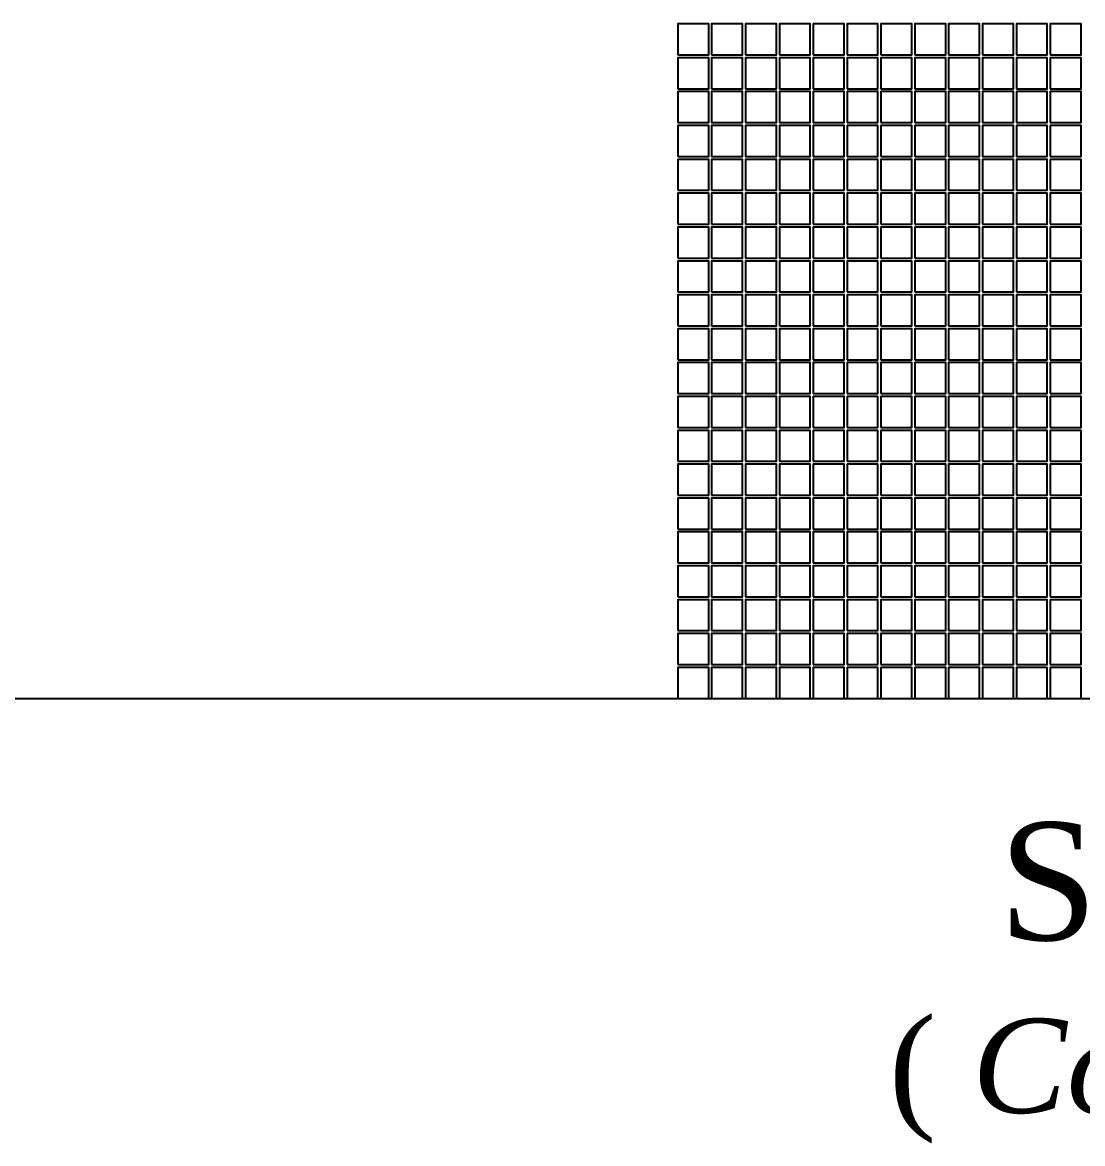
# Model space of a CAD drawing. Header units: millimetres. Extents: x -1 to 120, y 0 to 80.
# Drawn here: x 101.19 to 108.39, y 48.36 to 55.97 of the extents above; entities that cross this region are included whole.
import ezdxf

# ---------------------------------------------------------------- set-up
doc = ezdxf.new("R2010")
doc.units = ezdxf.units.MM
doc.header["$MEASUREMENT"] = 0
doc.layers.add('Index', color=7, linetype='Continuous')
doc.layers.add('Pixel', color=7, linetype='Continuous')
doc.styles.get("Standard").update_dxf_attribs({"font": 'TIMES.TTF'})

msp = doc.modelspace()

# ---------------------------------------------------------------- linework, layer by layer
at = {"color": 5}
msp.add_lwpolyline([(84.48, 51.38), (113.9, 51.38), (113.9, 66.08), (84.48, 66.08)], close=True, dxfattribs=at)
at = {"layer": 'Pixel'}
for points in [[(105.64, 55.75), (105.85, 55.75), (105.85, 55.96), (105.64, 55.96)], [(105.87, 55.75), (106.08, 55.75), (106.08, 55.96), (105.87, 55.96)], [(106.1, 55.75), (106.31, 55.75), (106.31, 55.96), (106.1, 55.96)], [(106.33, 55.75), (106.54, 55.75), (106.54, 55.96), (106.33, 55.96)], [(106.56, 55.75), (106.77, 55.75), (106.77, 55.96), (106.56, 55.96)], [(106.79, 55.75), (107, 55.75), (107, 55.96), (106.79, 55.96)], [(107.02, 55.75), (107.23, 55.75), (107.23, 55.96), (107.02, 55.96)], [(107.25, 55.75), (107.46, 55.75), (107.46, 55.96), (107.25, 55.96)], [(107.48, 55.75), (107.69, 55.75), (107.69, 55.96), (107.48, 55.96)], [(107.71, 55.75), (107.92, 55.75), (107.92, 55.96), (107.71, 55.96)], [(107.94, 55.75), (108.15, 55.75), (108.15, 55.96), (107.94, 55.96)], [(108.17, 55.75), (108.38, 55.75), (108.38, 55.96), (108.17, 55.96)], [(105.64, 55.52), (105.85, 55.52), (105.85, 55.73), (105.64, 55.73)], [(105.87, 55.52), (106.08, 55.52), (106.08, 55.73), (105.87, 55.73)], [(106.1, 55.52), (106.31, 55.52), (106.31, 55.73), (106.1, 55.73)], [(106.33, 55.52), (106.54, 55.52), (106.54, 55.73), (106.33, 55.73)], [(106.56, 55.52), (106.77, 55.52), (106.77, 55.73), (106.56, 55.73)], [(106.79, 55.52), (107, 55.52), (107, 55.73), (106.79, 55.73)], [(107.02, 55.52), (107.23, 55.52), (107.23, 55.73), (107.02, 55.73)], [(107.25, 55.52), (107.46, 55.52), (107.46, 55.73), (107.25, 55.73)], [(107.48, 55.52), (107.69, 55.52), (107.69, 55.73), (107.48, 55.73)], [(107.71, 55.52), (107.92, 55.52), (107.92, 55.73), (107.71, 55.73)], [(107.94, 55.52), (108.15, 55.52), (108.15, 55.73), (107.94, 55.73)], [(108.17, 55.52), (108.38, 55.52), (108.38, 55.73), (108.17, 55.73)], [(105.64, 55.29), (105.85, 55.29), (105.85, 55.5), (105.64, 55.5)], [(105.87, 55.29), (106.08, 55.29), (106.08, 55.5), (105.87, 55.5)], [(106.1, 55.29), (106.31, 55.29), (106.31, 55.5), (106.1, 55.5)], [(106.33, 55.29), (106.54, 55.29), (106.54, 55.5), (106.33, 55.5)], [(106.56, 55.29), (106.77, 55.29), (106.77, 55.5), (106.56, 55.5)], [(106.79, 55.29), (107, 55.29), (107, 55.5), (106.79, 55.5)], [(107.02, 55.29), (107.23, 55.29), (107.23, 55.5), (107.02, 55.5)], [(107.25, 55.29), (107.46, 55.29), (107.46, 55.5), (107.25, 55.5)], [(107.48, 55.29), (107.69, 55.29), (107.69, 55.5), (107.48, 55.5)], [(107.71, 55.29), (107.92, 55.29), (107.92, 55.5), (107.71, 55.5)], [(107.94, 55.29), (108.15, 55.29), (108.15, 55.5), (107.94, 55.5)], [(108.17, 55.29), (108.38, 55.29), (108.38, 55.5), (108.17, 55.5)], [(105.64, 55.06), (105.85, 55.06), (105.85, 55.27), (105.64, 55.27)], [(105.87, 55.06), (106.08, 55.06), (106.08, 55.27), (105.87, 55.27)], [(106.1, 55.06), (106.31, 55.06), (106.31, 55.27), (106.1, 55.27)], [(106.33, 55.06), (106.54, 55.06), (106.54, 55.27), (106.33, 55.27)], [(106.56, 55.06), (106.77, 55.06), (106.77, 55.27), (106.56, 55.27)], [(106.79, 55.06), (107, 55.06), (107, 55.27), (106.79, 55.27)], [(107.02, 55.06), (107.23, 55.06), (107.23, 55.27), (107.02, 55.27)], [(107.25, 55.06), (107.46, 55.06), (107.46, 55.27), (107.25, 55.27)], [(107.48, 55.06), (107.69, 55.06), (107.69, 55.27), (107.48, 55.27)], [(107.71, 55.06), (107.92, 55.06), (107.92, 55.27), (107.71, 55.27)], [(107.94, 55.06), (108.15, 55.06), (108.15, 55.27), (107.94, 55.27)], [(108.17, 55.06), (108.38, 55.06), (108.38, 55.27), (108.17, 55.27)], [(105.64, 54.83), (105.85, 54.83), (105.85, 55.04), (105.64, 55.04)], [(105.87, 54.83), (106.08, 54.83), (106.08, 55.04), (105.87, 55.04)], [(106.1, 54.83), (106.31, 54.83), (106.31, 55.04), (106.1, 55.04)], [(106.33, 54.83), (106.54, 54.83), (106.54, 55.04), (106.33, 55.04)], [(106.56, 54.83), (106.77, 54.83), (106.77, 55.04), (106.56, 55.04)], [(106.79, 54.83), (107, 54.83), (107, 55.04), (106.79, 55.04)], [(107.02, 54.83), (107.23, 54.83), (107.23, 55.04), (107.02, 55.04)], [(107.25, 54.83), (107.46, 54.83), (107.46, 55.04), (107.25, 55.04)], [(107.48, 54.83), (107.69, 54.83), (107.69, 55.04), (107.48, 55.04)], [(107.71, 54.83), (107.92, 54.83), (107.92, 55.04), (107.71, 55.04)], [(107.94, 54.83), (108.15, 54.83), (108.15, 55.04), (107.94, 55.04)], [(108.17, 54.83), (108.38, 54.83), (108.38, 55.04), (108.17, 55.04)], [(105.64, 54.6), (105.85, 54.6), (105.85, 54.81), (105.64, 54.81)], [(105.87, 54.6), (106.08, 54.6), (106.08, 54.81), (105.87, 54.81)], [(106.1, 54.6), (106.31, 54.6), (106.31, 54.81), (106.1, 54.81)], [(106.33, 54.6), (106.54, 54.6), (106.54, 54.81), (106.33, 54.81)], [(106.56, 54.6), (106.77, 54.6), (106.77, 54.81), (106.56, 54.81)], [(106.79, 54.6), (107, 54.6), (107, 54.81), (106.79, 54.81)], [(107.02, 54.6), (107.23, 54.6), (107.23, 54.81), (107.02, 54.81)], [(107.25, 54.6), (107.46, 54.6), (107.46, 54.81), (107.25, 54.81)], [(107.48, 54.6), (107.69, 54.6), (107.69, 54.81), (107.48, 54.81)], [(107.71, 54.6), (107.92, 54.6), (107.92, 54.81), (107.71, 54.81)], [(107.94, 54.6), (108.15, 54.6), (108.15, 54.81), (107.94, 54.81)], [(108.17, 54.6), (108.38, 54.6), (108.38, 54.81), (108.17, 54.81)], [(105.64, 54.37), (105.85, 54.37), (105.85, 54.58), (105.64, 54.58)], [(105.87, 54.37), (106.08, 54.37), (106.08, 54.58), (105.87, 54.58)], [(106.1, 54.37), (106.31, 54.37), (106.31, 54.58), (106.1, 54.58)], [(106.33, 54.37), (106.54, 54.37), (106.54, 54.58), (106.33, 54.58)], [(106.56, 54.37), (106.77, 54.37), (106.77, 54.58), (106.56, 54.58)], [(106.79, 54.37), (107, 54.37), (107, 54.58), (106.79, 54.58)], [(107.02, 54.37), (107.23, 54.37), (107.23, 54.58), (107.02, 54.58)], [(107.25, 54.37), (107.46, 54.37), (107.46, 54.58), (107.25, 54.58)], [(107.48, 54.37), (107.69, 54.37), (107.69, 54.58), (107.48, 54.58)], [(107.71, 54.37), (107.92, 54.37), (107.92, 54.58), (107.71, 54.58)], [(107.94, 54.37), (108.15, 54.37), (108.15, 54.58), (107.94, 54.58)], [(108.17, 54.37), (108.38, 54.37), (108.38, 54.58), (108.17, 54.58)], [(105.64, 54.14), (105.85, 54.14), (105.85, 54.35), (105.64, 54.35)], [(105.87, 54.14), (106.08, 54.14), (106.08, 54.35), (105.87, 54.35)], [(106.1, 54.14), (106.31, 54.14), (106.31, 54.35), (106.1, 54.35)], [(106.33, 54.14), (106.54, 54.14), (106.54, 54.35), (106.33, 54.35)], [(106.56, 54.14), (106.77, 54.14), (106.77, 54.35), (106.56, 54.35)], [(106.79, 54.14), (107, 54.14), (107, 54.35), (106.79, 54.35)], [(107.02, 54.14), (107.23, 54.14), (107.23, 54.35), (107.02, 54.35)], [(107.25, 54.14), (107.46, 54.14), (107.46, 54.35), (107.25, 54.35)], [(107.48, 54.14), (107.69, 54.14), (107.69, 54.35), (107.48, 54.35)], [(107.71, 54.14), (107.92, 54.14), (107.92, 54.35), (107.71, 54.35)], [(107.94, 54.14), (108.15, 54.14), (108.15, 54.35), (107.94, 54.35)], [(108.17, 54.14), (108.38, 54.14), (108.38, 54.35), (108.17, 54.35)], [(105.64, 53.91), (105.85, 53.91), (105.85, 54.12), (105.64, 54.12)], [(105.87, 53.91), (106.08, 53.91), (106.08, 54.12), (105.87, 54.12)], [(106.1, 53.91), (106.31, 53.91), (106.31, 54.12), (106.1, 54.12)], [(106.33, 53.91), (106.54, 53.91), (106.54, 54.12), (106.33, 54.12)], [(106.56, 53.91), (106.77, 53.91), (106.77, 54.12), (106.56, 54.12)], [(106.79, 53.91), (107, 53.91), (107, 54.12), (106.79, 54.12)], [(107.02, 53.91), (107.23, 53.91), (107.23, 54.12), (107.02, 54.12)], [(107.25, 53.91), (107.46, 53.91), (107.46, 54.12), (107.25, 54.12)], [(107.48, 53.91), (107.69, 53.91), (107.69, 54.12), (107.48, 54.12)], [(107.71, 53.91), (107.92, 53.91), (107.92, 54.12), (107.71, 54.12)], [(107.94, 53.91), (108.15, 53.91), (108.15, 54.12), (107.94, 54.12)], [(108.17, 53.91), (108.38, 53.91), (108.38, 54.12), (108.17, 54.12)], [(105.64, 53.68), (105.85, 53.68), (105.85, 53.89), (105.64, 53.89)], [(105.87, 53.68), (106.08, 53.68), (106.08, 53.89), (105.87, 53.89)], [(106.1, 53.68), (106.31, 53.68), (106.31, 53.89), (106.1, 53.89)], [(106.33, 53.68), (106.54, 53.68), (106.54, 53.89), (106.33, 53.89)], [(106.56, 53.68), (106.77, 53.68), (106.77, 53.89), (106.56, 53.89)], [(106.79, 53.68), (107, 53.68), (107, 53.89), (106.79, 53.89)], [(107.02, 53.68), (107.23, 53.68), (107.23, 53.89), (107.02, 53.89)], [(107.25, 53.68), (107.46, 53.68), (107.46, 53.89), (107.25, 53.89)], [(107.48, 53.68), (107.69, 53.68), (107.69, 53.89), (107.48, 53.89)], [(107.71, 53.68), (107.92, 53.68), (107.92, 53.89), (107.71, 53.89)], [(107.94, 53.68), (108.15, 53.68), (108.15, 53.89), (107.94, 53.89)], [(108.17, 53.68), (108.38, 53.68), (108.38, 53.89), (108.17, 53.89)], [(105.64, 53.45), (105.85, 53.45), (105.85, 53.66), (105.64, 53.66)], [(105.87, 53.45), (106.08, 53.45), (106.08, 53.66), (105.87, 53.66)], [(106.1, 53.45), (106.31, 53.45), (106.31, 53.66), (106.1, 53.66)], [(106.33, 53.45), (106.54, 53.45), (106.54, 53.66), (106.33, 53.66)], [(106.56, 53.45), (106.77, 53.45), (106.77, 53.66), (106.56, 53.66)], [(106.79, 53.45), (107, 53.45), (107, 53.66), (106.79, 53.66)], [(107.02, 53.45), (107.23, 53.45), (107.23, 53.66), (107.02, 53.66)], [(107.25, 53.45), (107.46, 53.45), (107.46, 53.66), (107.25, 53.66)], [(107.48, 53.45), (107.69, 53.45), (107.69, 53.66), (107.48, 53.66)], [(107.71, 53.45), (107.92, 53.45), (107.92, 53.66), (107.71, 53.66)], [(107.94, 53.45), (108.15, 53.45), (108.15, 53.66), (107.94, 53.66)], [(108.17, 53.45), (108.38, 53.45), (108.38, 53.66), (108.17, 53.66)], [(105.64, 53.22), (105.85, 53.22), (105.85, 53.43), (105.64, 53.43)], [(105.87, 53.22), (106.08, 53.22), (106.08, 53.43), (105.87, 53.43)], [(106.1, 53.22), (106.31, 53.22), (106.31, 53.43), (106.1, 53.43)], [(106.33, 53.22), (106.54, 53.22), (106.54, 53.43), (106.33, 53.43)], [(106.56, 53.22), (106.77, 53.22), (106.77, 53.43), (106.56, 53.43)], [(106.79, 53.22), (107, 53.22), (107, 53.43), (106.79, 53.43)], [(107.02, 53.22), (107.23, 53.22), (107.23, 53.43), (107.02, 53.43)], [(107.25, 53.22), (107.46, 53.22), (107.46, 53.43), (107.25, 53.43)], [(107.48, 53.22), (107.69, 53.22), (107.69, 53.43), (107.48, 53.43)], [(107.71, 53.22), (107.92, 53.22), (107.92, 53.43), (107.71, 53.43)], [(107.94, 53.22), (108.15, 53.22), (108.15, 53.43), (107.94, 53.43)], [(108.17, 53.22), (108.38, 53.22), (108.38, 53.43), (108.17, 53.43)], [(105.64, 52.99), (105.85, 52.99), (105.85, 53.2), (105.64, 53.2)], [(105.87, 52.99), (106.08, 52.99), (106.08, 53.2), (105.87, 53.2)], [(106.1, 52.99), (106.31, 52.99), (106.31, 53.2), (106.1, 53.2)], [(106.33, 52.99), (106.54, 52.99), (106.54, 53.2), (106.33, 53.2)], [(106.56, 52.99), (106.77, 52.99), (106.77, 53.2), (106.56, 53.2)], [(106.79, 52.99), (107, 52.99), (107, 53.2), (106.79, 53.2)], [(107.02, 52.99), (107.23, 52.99), (107.23, 53.2), (107.02, 53.2)], [(107.25, 52.99), (107.46, 52.99), (107.46, 53.2), (107.25, 53.2)], [(107.48, 52.99), (107.69, 52.99), (107.69, 53.2), (107.48, 53.2)], [(107.71, 52.99), (107.92, 52.99), (107.92, 53.2), (107.71, 53.2)], [(107.94, 52.99), (108.15, 52.99), (108.15, 53.2), (107.94, 53.2)], [(108.17, 52.99), (108.38, 52.99), (108.38, 53.2), (108.17, 53.2)], [(105.64, 52.76), (105.85, 52.76), (105.85, 52.97), (105.64, 52.97)], [(105.87, 52.76), (106.08, 52.76), (106.08, 52.97), (105.87, 52.97)], [(106.1, 52.76), (106.31, 52.76), (106.31, 52.97), (106.1, 52.97)], [(106.33, 52.76), (106.54, 52.76), (106.54, 52.97), (106.33, 52.97)], [(106.56, 52.76), (106.77, 52.76), (106.77, 52.97), (106.56, 52.97)], [(106.79, 52.76), (107, 52.76), (107, 52.97), (106.79, 52.97)], [(107.02, 52.76), (107.23, 52.76), (107.23, 52.97), (107.02, 52.97)], [(107.25, 52.76), (107.46, 52.76), (107.46, 52.97), (107.25, 52.97)], [(107.48, 52.76), (107.69, 52.76), (107.69, 52.97), (107.48, 52.97)], [(107.71, 52.76), (107.92, 52.76), (107.92, 52.97), (107.71, 52.97)], [(107.94, 52.76), (108.15, 52.76), (108.15, 52.97), (107.94, 52.97)], [(108.17, 52.76), (108.38, 52.76), (108.38, 52.97), (108.17, 52.97)], [(105.64, 52.53), (105.85, 52.53), (105.85, 52.74), (105.64, 52.74)], [(105.87, 52.53), (106.08, 52.53), (106.08, 52.74), (105.87, 52.74)], [(106.1, 52.53), (106.31, 52.53), (106.31, 52.74), (106.1, 52.74)], [(106.33, 52.53), (106.54, 52.53), (106.54, 52.74), (106.33, 52.74)], [(106.56, 52.53), (106.77, 52.53), (106.77, 52.74), (106.56, 52.74)], [(106.79, 52.53), (107, 52.53), (107, 52.74), (106.79, 52.74)], [(107.02, 52.53), (107.23, 52.53), (107.23, 52.74), (107.02, 52.74)], [(107.25, 52.53), (107.46, 52.53), (107.46, 52.74), (107.25, 52.74)], [(107.48, 52.53), (107.69, 52.53), (107.69, 52.74), (107.48, 52.74)], [(107.71, 52.53), (107.92, 52.53), (107.92, 52.74), (107.71, 52.74)], [(107.94, 52.53), (108.15, 52.53), (108.15, 52.74), (107.94, 52.74)], [(108.17, 52.53), (108.38, 52.53), (108.38, 52.74), (108.17, 52.74)], [(105.64, 52.3), (105.85, 52.3), (105.85, 52.51), (105.64, 52.51)], [(105.87, 52.3), (106.08, 52.3), (106.08, 52.51), (105.87, 52.51)], [(106.1, 52.3), (106.31, 52.3), (106.31, 52.51), (106.1, 52.51)], [(106.33, 52.3), (106.54, 52.3), (106.54, 52.51), (106.33, 52.51)], [(106.56, 52.3), (106.77, 52.3), (106.77, 52.51), (106.56, 52.51)], [(106.79, 52.3), (107, 52.3), (107, 52.51), (106.79, 52.51)], [(107.02, 52.3), (107.23, 52.3), (107.23, 52.51), (107.02, 52.51)], [(107.25, 52.3), (107.46, 52.3), (107.46, 52.51), (107.25, 52.51)], [(107.48, 52.3), (107.69, 52.3), (107.69, 52.51), (107.48, 52.51)], [(107.71, 52.3), (107.92, 52.3), (107.92, 52.51), (107.71, 52.51)], [(107.94, 52.3), (108.15, 52.3), (108.15, 52.51), (107.94, 52.51)], [(108.17, 52.3), (108.38, 52.3), (108.38, 52.51), (108.17, 52.51)], [(105.64, 52.07), (105.85, 52.07), (105.85, 52.28), (105.64, 52.28)], [(105.87, 52.07), (106.08, 52.07), (106.08, 52.28), (105.87, 52.28)], [(106.1, 52.07), (106.31, 52.07), (106.31, 52.28), (106.1, 52.28)], [(106.33, 52.07), (106.54, 52.07), (106.54, 52.28), (106.33, 52.28)], [(106.56, 52.07), (106.77, 52.07), (106.77, 52.28), (106.56, 52.28)], [(106.79, 52.07), (107, 52.07), (107, 52.28), (106.79, 52.28)], [(107.02, 52.07), (107.23, 52.07), (107.23, 52.28), (107.02, 52.28)], [(107.25, 52.07), (107.46, 52.07), (107.46, 52.28), (107.25, 52.28)], [(107.48, 52.07), (107.69, 52.07), (107.69, 52.28), (107.48, 52.28)], [(107.71, 52.07), (107.92, 52.07), (107.92, 52.28), (107.71, 52.28)], [(107.94, 52.07), (108.15, 52.07), (108.15, 52.28), (107.94, 52.28)], [(108.17, 52.07), (108.38, 52.07), (108.38, 52.28), (108.17, 52.28)], [(105.64, 51.84), (105.85, 51.84), (105.85, 52.05), (105.64, 52.05)], [(105.87, 51.84), (106.08, 51.84), (106.08, 52.05), (105.87, 52.05)], [(106.1, 51.84), (106.31, 51.84), (106.31, 52.05), (106.1, 52.05)], [(106.33, 51.84), (106.54, 51.84), (106.54, 52.05), (106.33, 52.05)], [(106.56, 51.84), (106.77, 51.84), (106.77, 52.05), (106.56, 52.05)], [(106.79, 51.84), (107, 51.84), (107, 52.05), (106.79, 52.05)], [(107.02, 51.84), (107.23, 51.84), (107.23, 52.05), (107.02, 52.05)], [(107.25, 51.84), (107.46, 51.84), (107.46, 52.05), (107.25, 52.05)], [(107.48, 51.84), (107.69, 51.84), (107.69, 52.05), (107.48, 52.05)], [(107.71, 51.84), (107.92, 51.84), (107.92, 52.05), (107.71, 52.05)], [(107.94, 51.84), (108.15, 51.84), (108.15, 52.05), (107.94, 52.05)], [(108.17, 51.84), (108.38, 51.84), (108.38, 52.05), (108.17, 52.05)], [(105.64, 51.61), (105.85, 51.61), (105.85, 51.82), (105.64, 51.82)], [(105.87, 51.61), (106.08, 51.61), (106.08, 51.82), (105.87, 51.82)], [(106.1, 51.61), (106.31, 51.61), (106.31, 51.82), (106.1, 51.82)], [(106.33, 51.61), (106.54, 51.61), (106.54, 51.82), (106.33, 51.82)], [(106.56, 51.61), (106.77, 51.61), (106.77, 51.82), (106.56, 51.82)], [(106.79, 51.61), (107, 51.61), (107, 51.82), (106.79, 51.82)], [(107.02, 51.61), (107.23, 51.61), (107.23, 51.82), (107.02, 51.82)], [(107.25, 51.61), (107.46, 51.61), (107.46, 51.82), (107.25, 51.82)], [(107.48, 51.61), (107.69, 51.61), (107.69, 51.82), (107.48, 51.82)], [(107.71, 51.61), (107.92, 51.61), (107.92, 51.82), (107.71, 51.82)], [(107.94, 51.61), (108.15, 51.61), (108.15, 51.82), (107.94, 51.82)], [(108.17, 51.61), (108.38, 51.61), (108.38, 51.82), (108.17, 51.82)], [(105.64, 51.38), (105.85, 51.38), (105.85, 51.59), (105.64, 51.59)], [(105.87, 51.38), (106.08, 51.38), (106.08, 51.59), (105.87, 51.59)], [(106.1, 51.38), (106.31, 51.38), (106.31, 51.59), (106.1, 51.59)], [(106.33, 51.38), (106.54, 51.38), (106.54, 51.59), (106.33, 51.59)], [(106.56, 51.38), (106.77, 51.38), (106.77, 51.59), (106.56, 51.59)], [(106.79, 51.38), (107, 51.38), (107, 51.59), (106.79, 51.59)], [(107.02, 51.38), (107.23, 51.38), (107.23, 51.59), (107.02, 51.59)], [(107.25, 51.38), (107.46, 51.38), (107.46, 51.59), (107.25, 51.59)], [(107.48, 51.38), (107.69, 51.38), (107.69, 51.59), (107.48, 51.59)], [(107.71, 51.38), (107.92, 51.38), (107.92, 51.59), (107.71, 51.59)], [(107.94, 51.38), (108.15, 51.38), (108.15, 51.59), (107.94, 51.59)], [(108.17, 51.38), (108.38, 51.38), (108.38, 51.59), (108.17, 51.59)]]:
    msp.add_lwpolyline(points, close=True, dxfattribs=at)

# ---------------------------------------------------------------- texts
at = {"layer": 'Index', "color": 5, "insert": (112.9549, 49.4481), "char_height": 0.25, "attachment_point": 6}
msp.add_mtext('{\\H3.2x;Segment 0\\P\\H0.8x;( \\fTimes New Roman|b0|i1|c0|p18;Column 128\\fTimes New Roman|b0|i0|c0|p18; )}', dxfattribs=at)

doc.saveas('drawing.dxf')
